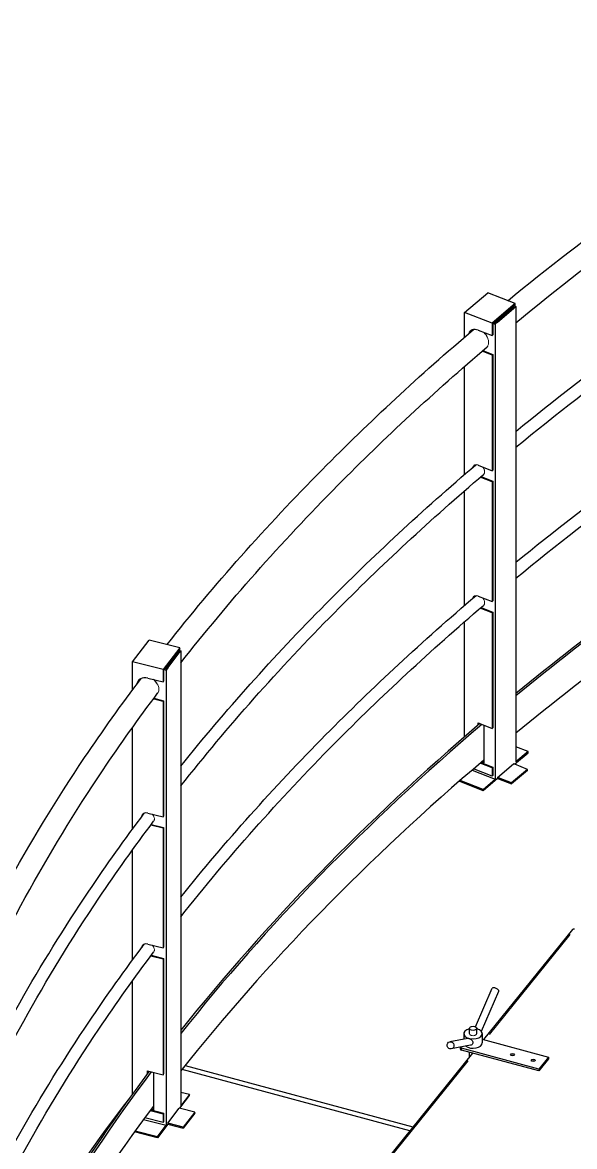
# Model space of a CAD drawing. Header units: millimetres. Extents: x 0 to 89100, y 0 to 63000.
# Drawn here: x 62527 to 63430, y 58727 to 60567 of the extents above; entities that cross this region are included whole.
import ezdxf

# ---------------------------------------------------------------- set-up
doc = ezdxf.new("R2010")
doc.units = ezdxf.units.MM
doc.header["$LTSCALE"] = 150
doc.layers.add('Visible', color=7, linetype='Continuous', lineweight=25)
doc.layers.add('Visible Narrow', color=7, linetype='Continuous', lineweight=18)

msp = doc.modelspace()

# ---------------------------------------------------------------- linework, layer by layer
at = {"layer": 'Visible'}
for p, q in [((63250.13, 60092.27), (63288.25, 60124.43)), ((63333.43, 60106.58), (63288.25, 60124.43)), ((63333.43, 60106.58), (63295.31, 60074.42)), ((63332.16, 60103.67), (63296.58, 60073.65)), ((63328.74, 60099.25), (63331.28, 60101.39)), ((63330.04, 60101.88), (63331.28, 60101.39)), ((63330.6, 60098.51), (63334.41, 60101.73)), ((63331.31, 60102.95), (63334.41, 60101.73)), ((63332.16, 60102.62), (63332.16, 60103.67)), ((63333.43, 60102.12), (63333.43, 60106.58)), ((63334.41, 60101.73), (63334.41, 59356.47)), ((63295.31, 60074.42), (63250.13, 60092.27)), ((63250.13, 60051.61), (63250.13, 60092.27)), ((63328.74, 60099.25), (63302.48, 60077.09)), ((63304.33, 60076.36), (63330.6, 60098.51)), ((63313.73, 60088.12), (63314.26, 60087.61)), ((63272.72, 60063.14), (63295.31, 60054.21)), ((63295.31, 60074.42), (63295.31, 60054.21)), ((63296.58, 60073.65), (63296.58, 60055.28)), ((63297.43, 60074.37), (63300.52, 60073.14)), ((63298.7, 60075.44), (63299.93, 60074.95)), ((63302.48, 60077.09), (63299.93, 60074.95)), ((63304.33, 60076.36), (63300.52, 60073.14)), ((63300.52, 60073.14), (63300.52, 59327.89)), ((63295.31, 60054.21), (63296.58, 60055.28)), ((63295.31, 60022.37), (63279.12, 60028.76)), ((63280.38, 60029.84), (63296.58, 60023.44)), ((63296.58, 60023.44), (63295.31, 60022.37)), ((63295.31, 60022.37), (63295.31, 59833.14)), ((63296.58, 60023.44), (63296.58, 59834.21)), ((63250.13, 59826.69), (63250.13, 60003.69)), ((63272.72, 59842.07), (63295.31, 59833.14)), ((63295.31, 59833.14), (63296.58, 59834.21)), ((63295.31, 59814.77), (63276.06, 59822.38)), ((63277.32, 59823.45), (63296.58, 59815.84)), ((63296.58, 59815.84), (63295.31, 59814.77)), ((63295.31, 59814.77), (63295.31, 59618.81)), ((63296.58, 59815.84), (63296.58, 59619.88)), ((63250.13, 59612.36), (63250.13, 59800)), ((63272.72, 59627.74), (63295.31, 59618.81)), ((63295.31, 59600.44), (63276.06, 59608.05)), ((63277.32, 59609.12), (63296.58, 59601.51)), ((63295.31, 59618.81), (63296.58, 59619.88)), ((63250.13, 59397.17), (63250.13, 59585.67)), ((63296.58, 59601.51), (63295.31, 59600.44)), ((63295.31, 59600.44), (63295.31, 59411.22)), ((63296.58, 59601.51), (63296.58, 59412.29)), ((62706.7, 59520.19), (62733.86, 59555.87)), ((62783.98, 59543.15), (62733.86, 59555.87)), ((62783.98, 59543.15), (62756.82, 59507.47)), ((62783.08, 59540.12), (62757.72, 59506.83)), ((62781.13, 59535.41), (62762.42, 59510.84)), ((62764.48, 59510.31), (62783.19, 59534.89)), ((62781.13, 59535.41), (62782.94, 59537.79)), ((62781.57, 59538.14), (62782.94, 59537.79)), ((62782.47, 59539.33), (62785.91, 59538.46)), ((62783.08, 59539.18), (62783.08, 59540.12)), ((62783.19, 59534.89), (62785.91, 59538.46)), ((62783.98, 59538.95), (62783.98, 59543.15)), ((62785.91, 59538.46), (62785.91, 58793.2)), ((62756.82, 59507.47), (62706.7, 59520.19)), ((62706.7, 59474.25), (62706.7, 59520.19)), ((62731.76, 59493.63), (62756.82, 59487.27)), ((62756.82, 59507.47), (62756.82, 59487.27)), ((62757.72, 59506.83), (62757.72, 59488.45)), ((62758.33, 59507.62), (62761.76, 59506.75)), ((62759.23, 59508.81), (62760.6, 59508.46)), ((62762.42, 59510.84), (62760.6, 59508.46)), ((62764.48, 59510.31), (62761.76, 59506.75)), ((62761.76, 59506.75), (62761.76, 58761.49)), ((62756.82, 59487.27), (62757.72, 59488.45)), ((62756.82, 59455.42), (62740.85, 59459.48)), ((62741.74, 59460.67), (62757.72, 59456.61)), ((62757.72, 59456.61), (62756.82, 59455.42)), ((62757.72, 59456.61), (62757.72, 59267.39)), ((62756.82, 59455.42), (62756.82, 59266.2)), ((63272.41, 59416.34), (63272.41, 59420.27)), ((63272.41, 59420.27), (63295.31, 59411.22)), ((63273.68, 59419.77), (63273.68, 59417.42)), ((62706.7, 59246.41), (62706.7, 59412.71)), ((63281.95, 59416.5), (63281.95, 59354.82)), ((63295.31, 59411.22), (63296.58, 59412.29)), ((63332.08, 59352.68), (63354.32, 59371.43)), ((63354.32, 59373.27), (63334.41, 59381.14)), ((63354.32, 59373.27), (63334.41, 59356.47)), ((63354.32, 59371.43), (63354.32, 59373.27)), ((63295.31, 59346.92), (63276.2, 59354.47)), ((63277.46, 59355.55), (63296.58, 59347.99)), ((63281.95, 59354.82), (63278.3, 59356.26)), ((63279.56, 59357.34), (63281.95, 59356.39)), ((63296.58, 59347.99), (63295.31, 59346.92)), ((63295.31, 59346.92), (63295.31, 59332.83)), ((63296.58, 59347.99), (63296.58, 59333.91)), ((63304.33, 59331.11), (63330.6, 59353.26)), ((63332.45, 59352.53), (63330.6, 59353.26)), ((63353.5, 59344.21), (63332.45, 59352.53)), ((63262.65, 59342.85), (63300.52, 59327.89)), ((63295.31, 59332.83), (63264.95, 59344.83)), ((63304.33, 59329.27), (63280.61, 59309.26)), ((63280.61, 59311.09), (63300.52, 59327.89)), ((63296.58, 59333.91), (63295.31, 59332.83)), ((63304.33, 59331.11), (63304.33, 59329.27)), ((63304.33, 59331.11), (63306.19, 59330.38)), ((63304.33, 59329.27), (63304.33, 59329.27)), ((63304.33, 59329.27), (63306.19, 59328.54)), ((63327.23, 59322.06), (63306.19, 59330.38)), ((63306.19, 59328.54), (63327.23, 59320.22)), ((63353.5, 59344.21), (63327.23, 59322.06)), ((63353.5, 59342.38), (63327.23, 59320.22)), ((63353.5, 59342.38), (63353.5, 59344.21)), ((63280.61, 59309.26), (63241.65, 59324.65)), ((63280.61, 59311.09), (63243.1, 59325.91)), ((63280.61, 59309.26), (63280.61, 59311.09)), ((63327.23, 59320.22), (63327.23, 59322.06)), ((62731.76, 59272.56), (62756.82, 59266.2)), ((62737.55, 59254.14), (62757.72, 59249.02)), ((62756.82, 59266.2), (62757.72, 59267.39)), ((62756.82, 59247.83), (62736.65, 59252.95)), ((62757.72, 59249.02), (62756.82, 59247.83)), ((62756.82, 59247.83), (62756.82, 59051.87)), ((62757.72, 59249.02), (62757.72, 59053.06)), ((62706.7, 59032.08), (62706.7, 59212.14)), ((63426.91, 59081.87), (63281.47, 58901.8)), ((62731.76, 59058.23), (62756.82, 59051.87)), ((62756.82, 59051.87), (62757.72, 59053.06)), ((62756.82, 59033.5), (62736.65, 59038.61)), ((62737.55, 59039.81), (62757.72, 59034.69)), ((62757.72, 59034.69), (62756.82, 59033.5)), ((62756.82, 59033.5), (62756.82, 58844.27)), ((62757.72, 59034.69), (62757.72, 58845.46)), ((62706.7, 58812.97), (62706.7, 58997.81)), ((63268.06, 58922.89), (63295.64, 58985.93)), ((63277.86, 58915.34), (63306.63, 58981.12)), ((63255.83, 58903.84), (63226.36, 58898.23)), ((63249.31, 58911.62), (63249.31, 58902.6)), ((63258.31, 58911.62), (63258.31, 58920.19)), ((63270.31, 58911.62), (63270.31, 58920.19)), ((63279.31, 58911.62), (63279.31, 58896.31)), ((63260.28, 58892.47), (63228.61, 58886.44)), ((63243.35, 58889.25), (63243.35, 58886.49)), ((63371.94, 58853.55), (63245.51, 58887.59)), ((63279.31, 58902.38), (63387.79, 58873.17)), ((63263.59, 58879.66), (63070.64, 58640.76)), ((63371.94, 58850.49), (63245.51, 58884.53)), ((63258.31, 58873.12), (63258.31, 58881.08)), ((63387.79, 58873.17), (63371.94, 58853.55)), ((63387.79, 58870.11), (63371.94, 58850.49)), ((63387.79, 58873.17), (63387.79, 58870.11)), ((62731.41, 58846.43), (62731.41, 58850.72)), ((62731.41, 58850.72), (62756.82, 58844.27)), ((62732.32, 58850.49), (62732.32, 58847.64)), ((63160.89, 58752.5), (62787.79, 58852.95)), ((62792.8, 58859.25), (63165.96, 58758.78)), ((63371.94, 58853.55), (63371.94, 58850.49)), ((62741.16, 58848.25), (62741.16, 58786.31)), ((62756.82, 58844.27), (62757.72, 58845.46)), ((62800.09, 58811.83), (62785.91, 58815.43)), ((62800.09, 58811.83), (62785.91, 58793.2)), ((62800.09, 58810), (62800.09, 58811.83)), ((62784.37, 58789.34), (62800.09, 58810)), ((62756.82, 58779.97), (62735.62, 58785.36)), ((62736.51, 58786.55), (62757.72, 58781.16)), ((62741.16, 58786.31), (62737.11, 58787.34)), ((62738.01, 58788.53), (62741.16, 58787.73)), ((62757.72, 58781.16), (62756.82, 58779.97)), ((62756.82, 58779.97), (62756.82, 58765.89)), ((62757.72, 58781.16), (62757.72, 58767.08)), ((62764.48, 58765.06), (62783.19, 58789.64)), ((62785.25, 58789.12), (62783.19, 58789.64)), ((62808.59, 58783.19), (62785.25, 58789.12)), ((62808.59, 58783.19), (62789.88, 58758.62)), ((62808.59, 58781.36), (62789.88, 58756.78)), ((62808.59, 58781.36), (62808.59, 58783.19)), ((62724.82, 58770.87), (62761.76, 58761.49)), ((62756.82, 58765.89), (62726.78, 58773.51)), ((62764.48, 58763.22), (62747.57, 58741.02)), ((62747.57, 58742.86), (62761.76, 58761.49)), ((62757.72, 58767.08), (62756.82, 58765.89)), ((62764.48, 58765.06), (62764.48, 58763.23)), ((62764.48, 58765.06), (62766.54, 58764.54)), ((62764.48, 58763.23), (62764.48, 58763.22)), ((62764.48, 58763.23), (62766.54, 58762.7)), ((62789.88, 58758.62), (62766.54, 58764.54)), ((62766.54, 58762.7), (62789.88, 58756.78)), ((62789.88, 58756.78), (62789.88, 58758.62)), ((62747.57, 58741.02), (62709.92, 58750.58)), ((62747.57, 58742.86), (62711.05, 58752.13)), ((62747.57, 58741.02), (62747.57, 58742.86))]:
    msp.add_line(p, q, dxfattribs=at)
for centre, major_axis, ratio, start_param, end_param in [((63306.21, 60077), (12.57, -14.91), 0.673789, 1.698284, 1.7211848), ((63272.72, 60047.21), (-12.57, 14.91), 0.673789, 5.3863762, 6.6771289), ((63273.99, 60048.29), (-12.57, 14.91), 0.673789, 0.0633117, 0.3923919), ((63273.6, 60049.49), (12.57, -14.91), 0.673789, 1.1468823, 1.6625147), ((63273.6, 60049.49), (12.57, -14.91), 0.673789, 6.1613061, 6.4842775), ((63274.87, 60050.56), (12.57, -14.91), 0.673789, 6.1575371, 6.2198736), ((63272.72, 59832.88), (-7.25, 8.6), 0.673789, 5.3863762, 6.7606278), ((63273.99, 59833.96), (-7.25, 8.6), 0.673789, 0.109888, 0.4753179), ((63273.6, 59835.16), (7.25, -8.6), 0.673789, 1.3656226, 1.4697197), ((68289.52, 57458.25), (-6055.87, 0), 0.5773503, 5.5668012, 5.6707169), ((68289.52, 57458.25), (-6052.12, 0), 0.5773503, 5.5668012, 5.6715993), ((68289.52, 57397.02), (-6052.12, 0), 0.5773503, 5.5668012, 5.6715993), ((63272.72, 59618.55), (-7.25, 8.6), 0.673789, 5.3863762, 6.7606278), ((63273.99, 59619.63), (-7.25, 8.6), 0.673789, 0.109888, 0.4753179), ((63273.6, 59620.83), (7.25, -8.6), 0.673789, 1.3656226, 1.4697197), ((62755.13, 59510.56), (15.51, -11.81), 0.7474595, 1.2782145, 1.3473708), ((62731.76, 59477.7), (-15.51, 11.81), 0.7474595, 5.2298033, 6.6799985), ((62732.66, 59478.89), (-15.51, 11.81), 0.7474595, 0.0512967, 0.3950211), ((62731.89, 59480.03), (15.51, -11.81), 0.7474595, 0.9903094, 1.5361741), ((62731.89, 59480.03), (15.51, -11.81), 0.7474595, 6.2486901, 6.3277045), ((68289.52, 57458.25), (-6055.87, 0), 0.5773503, 5.6878304, 5.8528002), ((68289.52, 57458.25), (-6052.12, 0), 0.5773503, 5.6878334, 5.8541519), ((68289.52, 57397.02), (-6052.12, 0), 0.5773503, 5.6868616, 5.8541519), ((62731.76, 59263.37), (-8.95, 6.82), 0.7474595, 5.2298033, 6.7639109), ((62732.66, 59264.56), (-8.95, 6.82), 0.7474595, 0.0889928, 0.4782988), ((62731.89, 59265.7), (8.95, -6.82), 0.7474595, 1.2090497, 1.3542506), ((63430.41, 59079.04), (-3.5, 2.83), 0.7399972, 5.2510953, 6.2831853), ((62731.76, 59049.04), (-8.95, 6.82), 0.7474595, 5.2298033, 6.7639109), ((62732.66, 59050.23), (-8.95, 6.82), 0.7474595, 0.0889928, 0.4782988), ((62731.89, 59051.37), (8.95, -6.82), 0.7474595, 1.2090497, 1.3542506), ((63301.14, 58983.53), (-5.5, 2.4), 0.3753006, 3.1415927, 6.2831853), ((63264.31, 58911.62), (15, 0), 0.5773503, 1.9823132, 7.4424648), ((63247.1, 58886.49), (-3.75, 0), 0.5773503, 0, 1.134464), ((63247.1, 58889.55), (-3.75, 0), 0.5773503, 0.1374729, 1.134464), ((63264.31, 58896.31), (15, 0), 0.5773503, 3.8033701, 6.2831853), ((63328.88, 58874.02), (3.38, 0), 0.5773503, 0.9037852, 2.2378075), ((63328.88, 58874.02), (-3.38, 0), 0.5773503, 4.0453778, 5.3794001), ((63362.87, 58864.87), (3.38, 0), 0.5773503, 0.9037852, 2.2378075), ((63362.87, 58864.87), (-3.38, 0), 0.5773503, 4.0453778, 5.3794001), ((68289.52, 57458.25), (-6055.87, 0), 0.5773503, 5.8737781, 6.029601), ((68289.52, 57458.25), (-6052.12, 0), 0.5773503, 5.873781, 6.032003), ((68289.52, 57375.58), (-6112.5, 0), 0.5773503, 5.8658377, 5.9960245), ((68289.52, 57397.02), (-6052.12, 0), 0.5773503, 5.8722844, 6.032003)]:
    msp.add_ellipse(centre, major_axis=major_axis, ratio=ratio, start_param=start_param, end_param=end_param, dxfattribs=at)
for centre, major_axis, ratio in [((63264.31, 58920.19), (6, 0), 0.5773503), ((63227.48, 58892.33), (1.12, -5.89), 0.9257262), ((63328.88, 58877.09), (3.38, 0), 0.5773503), ((63362.87, 58867.94), (3.38, 0), 0.5773503)]:
    msp.add_ellipse(centre, major_axis=major_axis, ratio=ratio, dxfattribs=at)
for points, knots in [([(63321.23, 60111.4), (63385.64, 60164.36), (63452.56, 60216.29), (63665.09, 60372.01), (63818.6, 60472.15), (63981.44, 60566.9)], [4.7313998, 4.7313998, 4.7313998, 4.7313998, 4.78669239, 4.78669239, 4.90084786, 4.90084786, 4.90084786, 4.90084786]), ([(63334.41, 60075.31), (63401.29, 60130.64), (63470.96, 60184.86), (63685.4, 60341.98), (63837.83, 60441.43), (63999.63, 60535.57)], [4.72855583, 4.72855583, 4.72855583, 4.72855583, 4.78669239, 4.78669239, 4.90084108, 4.90084108, 4.90084108, 4.90084108]), ([(63334.41, 59897.5), (63396.21, 59948.07), (63460.32, 59997.7), (63669.25, 60150.78), (63822.14, 60250.55), (63984.32, 60344.96)], [4.733712, 4.733712, 4.733712, 4.733712, 4.78669239, 4.78669239, 4.90057803, 4.90057803, 4.90057803, 4.90057803]), ([(63334.41, 59871.39), (63399.85, 59925.36), (63467.94, 59978.27), (63680.59, 60134.08), (63832.91, 60233.48), (63994.54, 60327.57)], [4.7300339, 4.7300339, 4.7300339, 4.7300339, 4.78669239, 4.78669239, 4.9005956, 4.9005956, 4.9005956, 4.9005956]), ([(63334.41, 59683.17), (63396.21, 59733.74), (63460.32, 59783.37), (63669.25, 59936.45), (63822.14, 60036.22), (63984.32, 60130.63)], [4.733712, 4.733712, 4.733712, 4.733712, 4.78669239, 4.78669239, 4.90057803, 4.90057803, 4.90057803, 4.90057803]), ([(63334.41, 59657.06), (63399.85, 59711.03), (63467.94, 59763.94), (63680.59, 59919.75), (63832.91, 60019.15), (63994.54, 60113.24)], [4.7300339, 4.7300339, 4.7300339, 4.7300339, 4.78669239, 4.78669239, 4.9005956, 4.9005956, 4.9005956, 4.9005956]), ([(62763.37, 59548.38), (62840.38, 59646.05), (62925.11, 59741.63), (63094.63, 59913.06), (63177.26, 59989.62), (63264.85, 60064.21)], [4.54654303, 4.54654303, 4.54654303, 4.54654303, 4.63808557, 4.63808557, 4.71507441, 4.71507441, 4.71507441, 4.71507441]), ([(62785.91, 59518.43), (62863.6, 59617.59), (62949.4, 59714.68), (63119.34, 59886.53), (63200.89, 59962.11), (63287.36, 60035.8)], [4.54416724, 4.54416724, 4.54416724, 4.54416724, 4.63808557, 4.63808557, 4.71478536, 4.71478536, 4.71478536, 4.71478536]), ([(62785.91, 59349.49), (62858.35, 59439.83), (62937.44, 59528.36), (63099.81, 59692.56), (63181.89, 59768.63), (63268.87, 59842.76)], [4.55294604, 4.55294604, 4.55294604, 4.55294604, 4.63808557, 4.63808557, 4.71472687, 4.71472687, 4.71472687, 4.71472687]), ([(62785.91, 59317.08), (62862.13, 59413.71), (62946.02, 59508.34), (63113.58, 59677.79), (63195.05, 59753.32), (63281.42, 59826.95)], [4.54669882, 4.54669882, 4.54669882, 4.54669882, 4.63808557, 4.63808557, 4.71456835, 4.71456835, 4.71456835, 4.71456835]), ([(62785.91, 59135.16), (62858.35, 59225.5), (62937.44, 59314.03), (63099.81, 59478.23), (63181.89, 59554.3), (63268.87, 59628.43)], [4.55294604, 4.55294604, 4.55294604, 4.55294604, 4.63808557, 4.63808557, 4.71472687, 4.71472687, 4.71472687, 4.71472687]), ([(62785.91, 59102.75), (62862.13, 59199.38), (62946.02, 59294.01), (63113.58, 59463.46), (63195.05, 59538.99), (63281.42, 59612.62)], [4.54669882, 4.54669882, 4.54669882, 4.54669882, 4.63808557, 4.63808557, 4.71456835, 4.71456835, 4.71456835, 4.71456835]), ([(62393.71, 58934.9), (62456.08, 59080.52), (62534.54, 59223.74), (62657.69, 59406.97), (62688.46, 59450.18), (62720.71, 59493.01)], [4.36174871, 4.36174871, 4.36174871, 4.36174871, 4.48947876, 4.48947876, 4.52931244, 4.52931244, 4.52931244, 4.52931244]), ([(62427.31, 58921.34), (62488.69, 59064.52), (62565.94, 59205.52), (62686.82, 59385.38), (62716.6, 59427.23), (62747.78, 59468.75)], [4.36195805, 4.36195805, 4.36195805, 4.36195805, 4.48947876, 4.48947876, 4.52853539, 4.52853539, 4.52853539, 4.52853539]), ([(62427.31, 58776.43), (62484.78, 58901.28), (62554.19, 59024.25), (62663.96, 59187.57), (62694.3, 59230.21), (62726.08, 59272.48)], [4.37910318, 4.37910318, 4.37910318, 4.37910318, 4.48947876, 4.48947876, 4.52888444, 4.52888444, 4.52888444, 4.52888444]), ([(62427.31, 58727.19), (62487.67, 58865.01), (62562.69, 59000.73), (62680.25, 59175.65), (62710.11, 59217.63), (62741.38, 59259.26)], [4.36699728, 4.36699728, 4.36699728, 4.36699728, 4.48947876, 4.48947876, 4.52854099, 4.52854099, 4.52854099, 4.52854099]), ([(62427.31, 58562.1), (62484.78, 58686.95), (62554.19, 58809.92), (62663.96, 58973.24), (62694.3, 59015.88), (62726.08, 59058.15)], [4.37910318, 4.37910318, 4.37910318, 4.37910318, 4.48947876, 4.48947876, 4.52888444, 4.52888444, 4.52888444, 4.52888444]), ([(62427.31, 58512.86), (62487.67, 58650.68), (62562.69, 58786.4), (62680.25, 58961.32), (62710.11, 59003.3), (62741.38, 59044.93)], [4.36699728, 4.36699728, 4.36699728, 4.36699728, 4.48947876, 4.48947876, 4.52854099, 4.52854099, 4.52854099, 4.52854099]), ([(63255.83, 58903.84), (63255.85, 58903.84), (63255.87, 58903.85), (63256.2, 58903.9), (63256.53, 58903.92), (63257.23, 58903.88), (63257.6, 58903.81), (63258.34, 58903.61), (63258.72, 58903.47), (63259.48, 58903.13), (63259.85, 58902.92), (63260.92, 58902.23), (63261.57, 58901.66), (63262.63, 58900.48), (63263.11, 58899.77), (63263.76, 58898.28), (63263.94, 58897.5), (63263.94, 58896.12), (63263.79, 58895.41), (63263.14, 58894.15), (63262.64, 58893.6), (63261.55, 58892.86), (63260.94, 58892.6), (63260.28, 58892.47)], [1.029236, 1.029236, 1.029236, 1.029236, 1.0403928, 1.0403928, 1.2040053, 1.2040053, 1.3676178, 1.3676178, 1.5312304, 1.5312304, 1.6948429, 1.6948429, 2.0220679, 2.0220679, 2.3786518, 2.3786518, 2.7352357, 2.7352357, 3.0571869, 3.0571869, 3.3791381, 3.3791381, 3.6566027, 3.6566027, 3.6566027, 3.6566027])]:
    msp.add_open_spline(points, degree=3, knots=knots, dxfattribs=at)
at = {"layer": 'Visible Narrow'}
for p, q in [((63330.5, 60098.55), (63328.83, 60099.21)), ((63302.57, 60077.06), (63304.24, 60076.4)), ((62783.09, 59534.92), (62781.23, 59535.39)), ((62762.52, 59510.81), (62764.37, 59510.34)), ((63306.19, 59330.28), (63306.19, 59328.63)), ((63423.08, 59073.64), (63291.11, 58910.25)), ((63245.51, 58887.43), (63245.51, 58884.68)), ((63256.31, 58867.16), (63083.73, 58653.48)), ((62766.54, 58764.45), (62766.54, 58762.8))]:
    msp.add_line(p, q, dxfattribs=at)
msp.add_ellipse((63264.31, 58911.62), major_axis=(-6, 0), ratio=0.5773503, start_param=0, end_param=3.1415927, dxfattribs=at)
for points, knots in [([(63287.92, 60051.08), (63288.22, 60050.43), (63288.49, 60049.79), (63289.06, 60048.2), (63289.36, 60047.12), (63289.75, 60045.02), (63289.84, 60043.98), (63289.84, 60042.16), (63289.75, 60041.2), (63289.36, 60039.4), (63289.06, 60038.56), (63288.49, 60037.42), (63288.22, 60036.99), (63287.92, 60036.58)], [5.9820883, 5.9820883, 5.9820883, 5.9820883, 6.2589655, 6.2589655, 6.7060294, 6.7060294, 7.1530932, 7.1530932, 7.600157, 7.600157, 8.0472208, 8.0472208, 8.3240981, 8.3240981, 8.3240981, 8.3240981]), ([(63280.75, 59838.19), (63280.76, 59838.18), (63280.77, 59838.16), (63281.15, 59837.64), (63281.51, 59837.07), (63282.13, 59835.9), (63282.39, 59835.31), (63282.78, 59834.21), (63282.95, 59833.61), (63283.17, 59832.44), (63283.22, 59831.87), (63283.22, 59830.85), (63283.17, 59830.31), (63282.95, 59829.31), (63282.78, 59828.85), (63282.39, 59828.06), (63282.13, 59827.67), (63281.69, 59827.2), (63281.56, 59827.07), (63281.42, 59826.95)], [2.9798904, 2.9798904, 2.9798904, 2.9798904, 2.9878672, 2.9878672, 3.2368547, 3.2368547, 3.4858421, 3.4858421, 3.734828, 3.734828, 3.9838138, 3.9838138, 4.2327997, 4.2327997, 4.4817855, 4.4817855, 4.7307729, 4.7307729, 4.8316053, 4.8316053, 4.8316053, 4.8316053]), ([(63280.75, 59623.86), (63280.76, 59623.85), (63280.77, 59623.83), (63281.15, 59623.31), (63281.51, 59622.74), (63282.13, 59621.57), (63282.39, 59620.98), (63282.78, 59619.88), (63282.95, 59619.28), (63283.17, 59618.11), (63283.22, 59617.53), (63283.22, 59616.52), (63283.17, 59615.98), (63282.95, 59614.98), (63282.78, 59614.52), (63282.39, 59613.73), (63282.13, 59613.34), (63281.69, 59612.87), (63281.56, 59612.74), (63281.42, 59612.62)], [2.9798904, 2.9798904, 2.9798904, 2.9798904, 2.9878672, 2.9878672, 3.2368547, 3.2368547, 3.4858421, 3.4858421, 3.734828, 3.734828, 3.9838138, 3.9838138, 4.2327997, 4.2327997, 4.4817855, 4.4817855, 4.7307729, 4.7307729, 4.8316053, 4.8316053, 4.8316053, 4.8316053]), ([(62747.78, 59483.25), (62748.12, 59482.64), (62748.41, 59482.02), (62749.04, 59480.5), (62749.38, 59479.46), (62749.81, 59477.4), (62749.92, 59476.37), (62749.92, 59474.55), (62749.81, 59473.58), (62749.38, 59471.74), (62749.04, 59470.86), (62748.41, 59469.66), (62748.12, 59469.19), (62747.78, 59468.75)], [5.9820883, 5.9820883, 5.9820883, 5.9820883, 6.2589655, 6.2589655, 6.7060294, 6.7060294, 7.1530932, 7.1530932, 7.600157, 7.600157, 8.0472208, 8.0472208, 8.3240981, 8.3240981, 8.3240981, 8.3240981]), ([(62739.82, 59269.55), (62739.84, 59269.53), (62739.85, 59269.52), (62740.27, 59269.04), (62740.67, 59268.51), (62741.36, 59267.42), (62741.65, 59266.85), (62742.08, 59265.8), (62742.27, 59265.22), (62742.51, 59264.07), (62742.57, 59263.5), (62742.57, 59262.49), (62742.51, 59261.95), (62742.27, 59260.92), (62742.08, 59260.44), (62741.73, 59259.76), (62741.57, 59259.51), (62741.38, 59259.26)], [2.9798904, 2.9798904, 2.9798904, 2.9798904, 2.9878672, 2.9878672, 3.2368547, 3.2368547, 3.4858421, 3.4858421, 3.734828, 3.734828, 3.9838138, 3.9838138, 4.2327997, 4.2327997, 4.4817855, 4.4817855, 4.6360458, 4.6360458, 4.6360458, 4.6360458]), ([(62739.82, 59055.22), (62739.84, 59055.2), (62739.85, 59055.19), (62740.27, 59054.71), (62740.67, 59054.18), (62741.36, 59053.09), (62741.65, 59052.52), (62742.08, 59051.47), (62742.27, 59050.89), (62742.51, 59049.74), (62742.57, 59049.17), (62742.57, 59048.16), (62742.51, 59047.62), (62742.27, 59046.59), (62742.08, 59046.1), (62741.73, 59045.43), (62741.57, 59045.18), (62741.38, 59044.93)], [2.9798904, 2.9798904, 2.9798904, 2.9798904, 2.9878672, 2.9878672, 3.2368547, 3.2368547, 3.4858421, 3.4858421, 3.734828, 3.734828, 3.9838138, 3.9838138, 4.2327997, 4.2327997, 4.4817855, 4.4817855, 4.6360458, 4.6360458, 4.6360458, 4.6360458])]:
    msp.add_open_spline(points, degree=3, knots=knots, dxfattribs=at)

doc.saveas('drawing.dxf')
